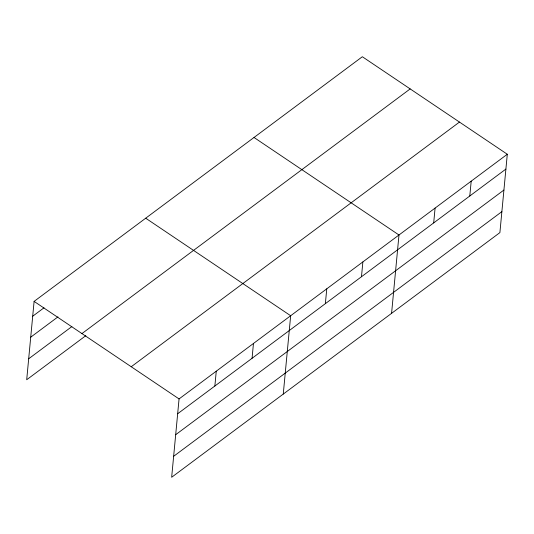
<?xml version="1.0" encoding="UTF-8"?>
<svg xmlns="http://www.w3.org/2000/svg" width="534" height="534" viewBox="0 0 534 534"><rect width="100%" height="100%" fill="white"/><g stroke="black" fill="none" stroke-linecap="round" stroke-linejoin="round"><path stroke-width="0.8" d="M507.3 154.253L179.064 398.925L171.661 477.269L499.897 232.604L507.3 154.253L362.339 56.731L34.103 301.396L26.7 379.747L85.82 335.672M214.862 386.022L216.263 371.197M252.061 358.287L253.463 343.469M283.26 394.085L290.663 315.734L145.709 218.212M325.366 303.646L326.768 288.821M361.478 276.732L362.873 261.907M391.576 313.345L398.985 234.993L254.024 137.472M433.688 222.905L435.09 208.08M469.793 195.991L471.195 181.166M32.707 316.221L43.995 307.804M30.725 337.188L57.959 316.882M28.682 358.781L71.863 326.594M81.942 333.583L410.179 88.911M131.231 366.745L459.467 122.072M177.662 413.75L505.898 169.078M175.679 434.709L503.916 190.044M173.637 456.31L501.873 211.638M34.103 301.396L179.064 398.925"/></g></svg>
